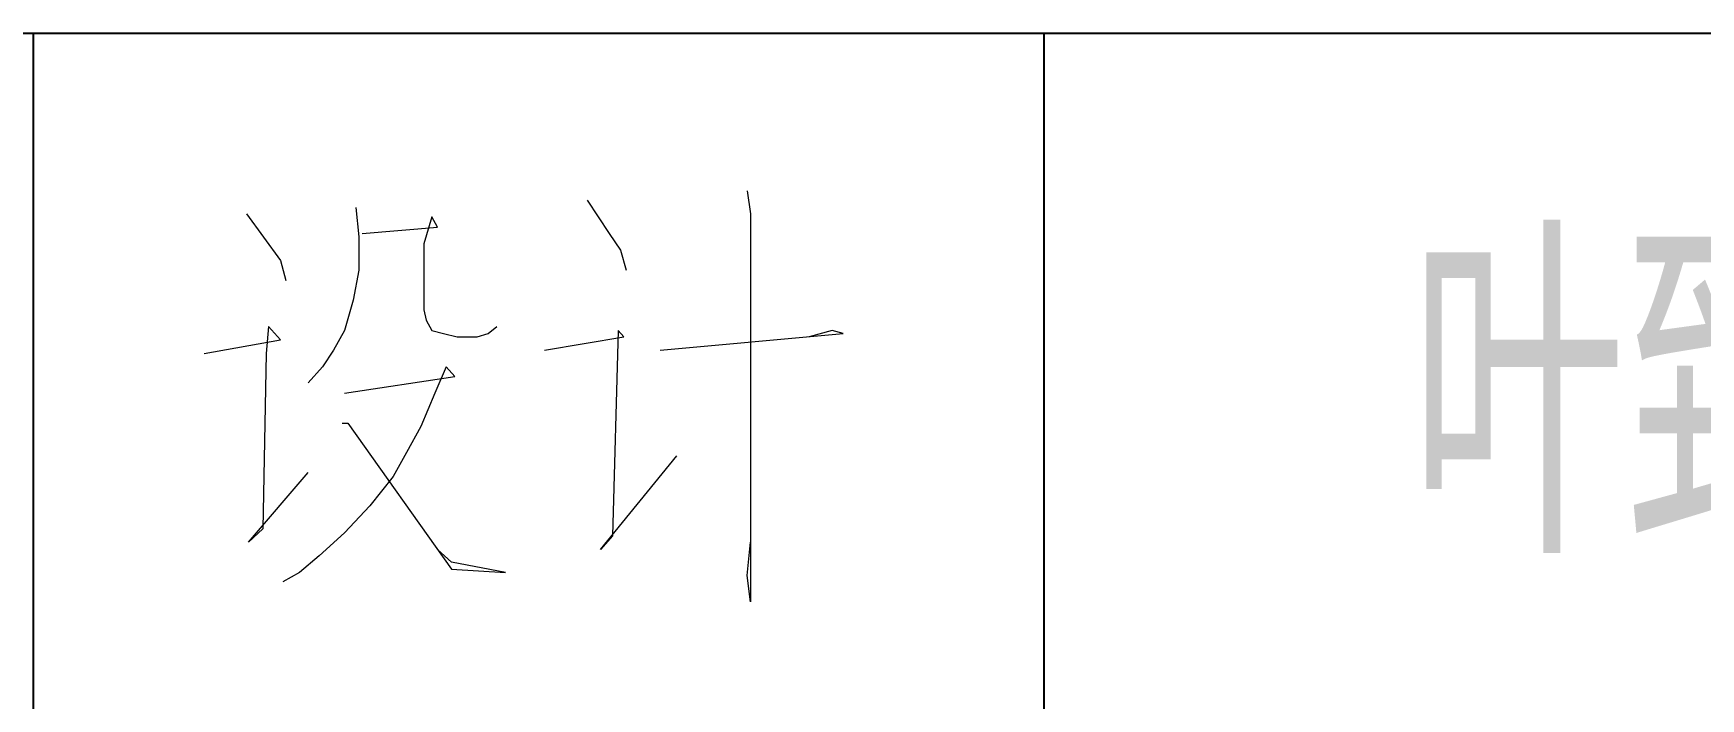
# Model space of a CAD drawing. Extents: x 238398 to 585159, y -66832 to 191977.
# Drawn here: x 434534 to 436184, y -33977 to -33320 of the extents above; entities that cross this region are included whole.
import ezdxf
from ezdxf.enums import TextEntityAlignment as Align

# ---------------------------------------------------------------- set-up
doc = ezdxf.new("R2010")
doc.units = 0
doc.header["$LTSCALE"] = 1000
doc.header["$MEASUREMENT"] = 0
doc.layers.get('0').update_dxf_attribs({"color": 8})
doc.layers.add('PUB_TEXT', color=8, linetype='Continuous', lineweight=20)
doc.styles.add('HZ', font='geditxt.shx', dxfattribs={"width": 0.75, "bigfont": 'hzfs_1.shx'})
doc.styles.get("Standard").update_dxf_attribs({"font": 'gbenor.shx', "bigfont": 'gbcbig.shx'})
doc.styles.add('TK', font='GEDITXT.SHX', dxfattribs={"width": 0.85, "height": 3.5, "bigfont": 'hztxt1.shx'})

# ---------------------------------------------------------------- blocks, each defined once
blk = doc.blocks.new('GEDI_TQ_2012')
at = {"color": 2}
for p, q in [((0, 28), (-180, 28)), ((-135, 0), (-135, 28)), ((-125, 0), (-125, 28))]:
    blk.add_line(p, q, dxfattribs=at)
at = {"color": 7, "lineweight": 0}
for points in [[(-127.937, 26.445), (-127.906, 26.218), (-127.906, 22.383), (-127.937, 22.642), (-127.906, 22.971)], [(-131.811, 26.28), (-131.78, 25.99), (-131.78, 25.661), (-131.835, 25.363), (-131.921, 25.065), (-132.031, 24.869), (-132.14, 24.704), (-132.282, 24.547)], [(-129.521, 26.351), (-129.302, 26.022), (-129.192, 25.857), (-129.137, 25.661)], [(-132.893, 26.218), (-132.556, 25.755), (-132.501, 25.559)], [(-131.748, 26.022), (-131.003, 26.084), (-131.058, 26.186), (-131.137, 25.92), (-131.137, 25.692), (-131.137, 25.496), (-131.137, 25.269), (-131.113, 25.167), (-131.058, 25.065), (-130.941, 25.033), (-130.807, 25.002), (-130.611, 25.002), (-130.501, 25.033), (-130.415, 25.104)], [(-133.309, 24.837), (-132.556, 24.971), (-132.674, 25.104), (-132.697, 24.837), (-132.729, 23.104), (-132.87, 22.971), (-132.282, 23.661)], [(-129.945, 24.869), (-129.16, 25.002), (-129.215, 25.065), (-129.27, 23.034), (-129.388, 22.9), (-128.635, 23.826)], [(-128.8, 24.869), (-126.988, 25.033), (-127.098, 25.065), (-127.325, 25.002)], [(-131.921, 24.445), (-130.831, 24.61), (-130.917, 24.704), (-131.027, 24.445), (-131.168, 24.116), (-131.309, 23.857), (-131.442, 23.622), (-131.67, 23.332), (-131.921, 23.065), (-132.172, 22.838), (-132.368, 22.673), (-132.532, 22.579)], [(-131.944, 24.147), (-131.889, 24.147), (-130.862, 22.704), (-130.329, 22.673), (-130.862, 22.775), (-131.003, 22.9)]]:
    blk.add_lwpolyline(points, dxfattribs=at)
blk.add_text('334455', height=0.0001).set_placement((-127.906, 24.95))
blk = doc.blocks.new('CEEC_TK_A1')
blk.add_blockref('GEDI_TQ_2012', (831, 10))
at = {"style": 'TK', "width": 0.85}
for tag, height, p in [('PROJECTNAME', 4.75, (776, 44)), ('PHASE', 4, (818, 44)), ('DRAWINGNAME', 4.75, (786, 31))]:
    blk.add_attdef(tag, text='', height=height, dxfattribs=at).set_placement(p, align=Align.MIDDLE_CENTER)
for tag, p, height in [('APPROVE', (663, 32.75), 3.5), ('DESIGN', (708, 32.75), 3.5), ('REVIEW1', (663, 25.75), 3.5), ('DRAW', (708, 25.75), 3.5), ('DRAWINGNUMBER', (758, 18.5), 4), ('REVIEW2', (663, 18.75), 3.5), ('PROPORTION', (708, 18.75), 3.5), ('CHECK', (663, 11.75), 3.5), ('DATE', (708, 11.75), 3.5), ('VERSION', (824, 11.75), 3.5)]:
    blk.add_attdef(tag, p, '', height=height, dxfattribs=at)

msp = doc.modelspace()

# ---------------------------------------------------------------- block references
at = {"xscale": 100, "yscale": 100, "zscale": 100}
msp.add_blockref('CEEC_TK_A1', (364934.5, -37119.8), dxfattribs=at)

# ---------------------------------------------------------------- texts
at = {"layer": 'PUB_TEXT', "style": 'HZ', "width": 0.7}
msp.add_text('叶致华', height=304.25, dxfattribs=at).set_placement((435896.7, -33833.3))

doc.saveas('drawing.dxf')
